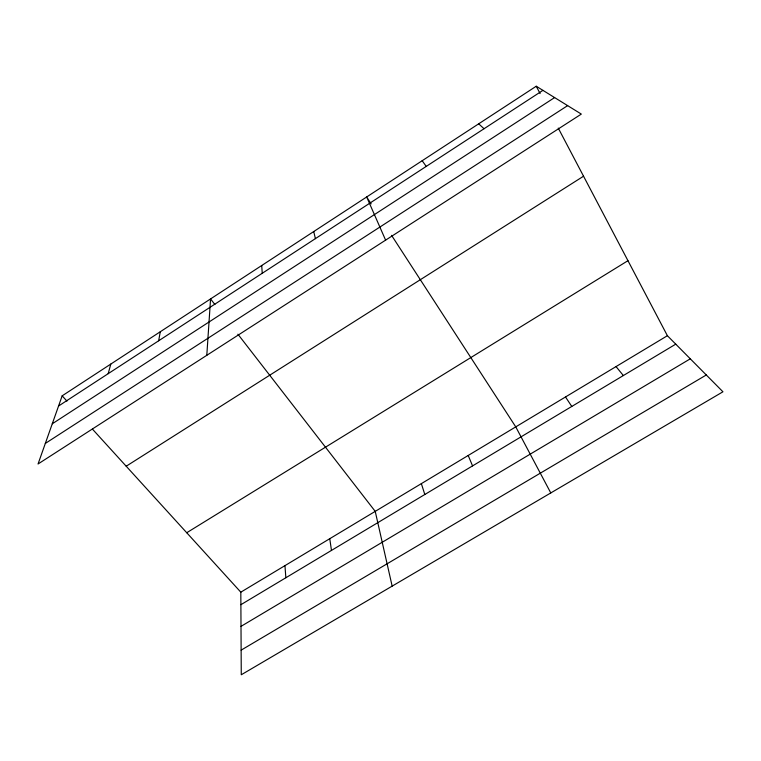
<?xml version="1.0" encoding="UTF-8"?>
<svg xmlns="http://www.w3.org/2000/svg" width="761" height="761" viewBox="0 0 761 761"><rect width="100%" height="100%" fill="white"/><g stroke="black" fill="none" stroke-linecap="round" stroke-linejoin="round"><path stroke-width="1.14" d="M206.802 355.311L210.559 298.921L214.878 304.495M158.659 340.785L160.267 331.767M108.186 373.68L110.811 364.072M62.164 395.834L38.05 463.991L581.328 114.093L536.248 86.231L62.164 395.834L66.949 401.095M58.559 406.022L542.926 90.359M52.271 423.791L554.607 97.579M45.318 443.444L567.63 105.627M126.202 466.217L583.544 176.21M186.73 532.738L627.958 260.69M240.818 592.172L667.397 335.715L722.95 391.791L241.266 674.769L240.818 592.172L92.481 429.156M240.885 604.691L675.758 344.153M240.999 626.37L690.284 358.821M241.132 650.151L706.294 374.983M478.698 123.815L484.034 128.733M616.049 366.593L623.354 375.554M237.908 334.203L375.23 511.373L392.153 586.122M422.184 160.723L426.236 166.402M565.509 396.976L571.787 406.45M371.149 203.862L366.678 196.975L385.608 240.143M391.563 235.349L515.758 426.883L550.783 492.938M536.248 86.231L540.101 93.555M558.251 128.086L667.397 335.715M468.205 455.468L472.552 465.894M421.366 483.635L424.809 494.507M313.741 231.544L315.396 238.64M329.76 538.702L331.473 550.422M284.966 565.632L285.841 577.761M261.717 265.522L262.241 273.285"/></g></svg>
